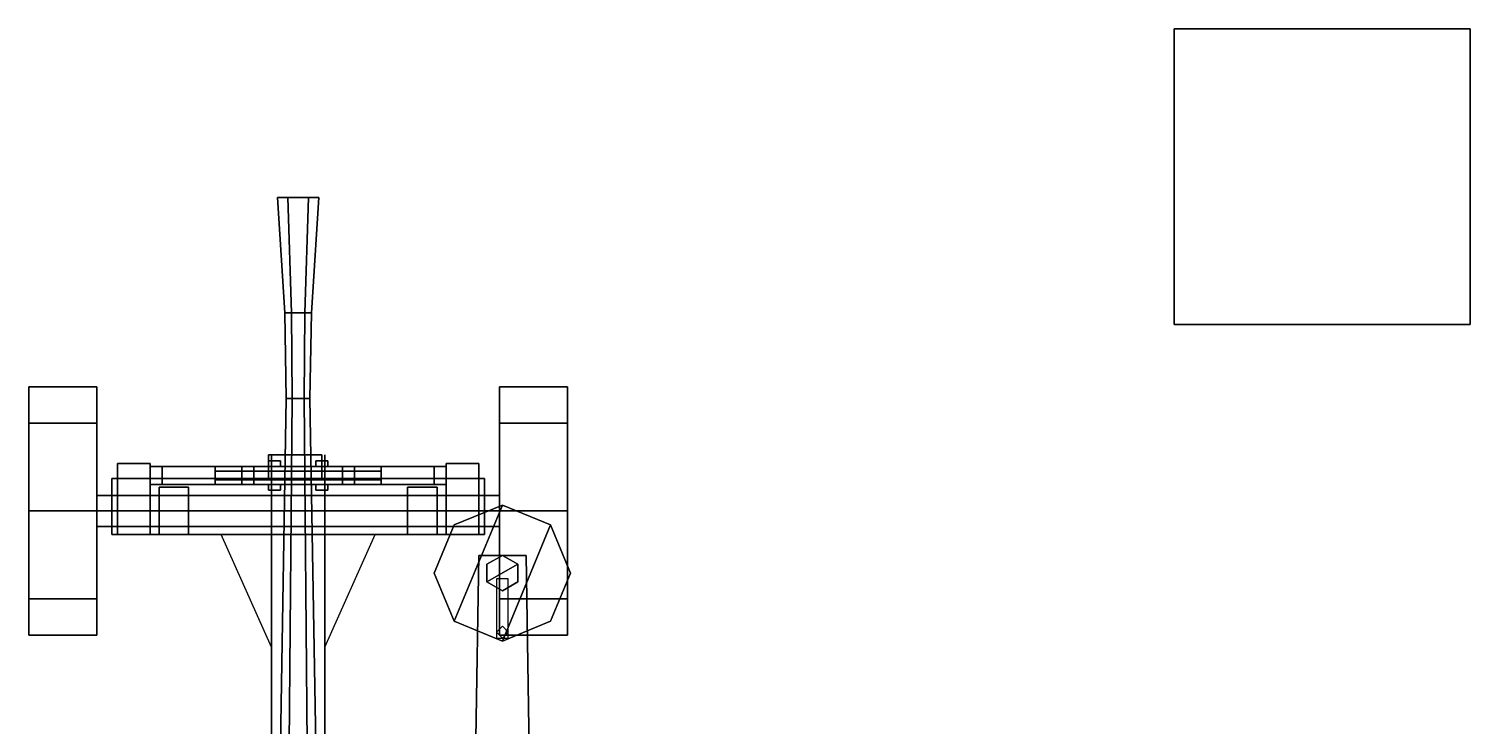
# Model space of a CAD drawing. Header units: millimetres. Extents: x -0.98 to 3.96, y -2.96 to 3.28.
# Drawn here: x -0.91 to 3.96, y 0.922 to 3.28 of the extents above; entities that cross this region are included whole.
import ezdxf

# ---------------------------------------------------------------- set-up
doc = ezdxf.new("R2010")
doc.units = ezdxf.units.MM
for name, color, linetype in [('barrel', 1, 'Continuous'), ('gun_holder', 3, 'Continuous'), ('support', 6, 'Continuous'), ('support2', 5, 'Continuous'), ('wheels', 2, 'Continuous')]:
    doc.layers.add(name, color=color, linetype=linetype)

msp = doc.modelspace()

# ---------------------------------------------------------------- linework, layer by layer
for points in [[(3.96, 3.28, -1.54), (3.96, 3.28, -2.54), (2.96, 3.28, -2.54), (2.96, 3.28, -1.54)], [(3.96, 3.28, -2.54), (3.96, 2.28, -2.54), (2.96, 2.28, -2.54), (2.96, 3.28, -2.54)], [(2.96, 3.28, -2.54), (2.96, 2.28, -2.54), (2.96, 2.28, -1.54), (2.96, 3.28, -1.54)], [(2.96, 3.28, -1.54), (2.96, 2.28, -1.54), (3.96, 2.28, -1.54), (3.96, 3.28, -1.54)], [(3.96, 2.28, -1.54), (3.96, 2.28, -2.54), (3.96, 3.28, -2.54), (3.96, 3.28, -1.54)], [(2.96, 2.28, -1.54), (2.96, 2.28, -2.54), (3.96, 2.28, -2.54), (3.96, 2.28, -1.54)], [(-0.5, 1.81, 0.87), (-0.5, 1.81, 0.76), (-0.61, 1.81, 0.76), (-0.61, 1.81, 0.87)], [(-0.5, 1.57, 0.87), (-0.5, 1.81, 0.87), (-0.61, 1.81, 0.87), (-0.61, 1.57, 0.87)], [(-0.61, 1.81, 0.87), (-0.61, 1.81, 0.76), (-0.61, 1.57, 0.76), (-0.61, 1.57, 0.87)], [(-0.61, 1.76, 0.76), (-0.61, 1.81, 0.76), (-0.5, 1.81, 0.76), (-0.5, 1.76, 0.76)], [(-0.5, 1.57, 0.76), (-0.5, 1.81, 0.76), (-0.5, 1.81, 0.87), (-0.5, 1.57, 0.87)], [(0.08, 1.84, 0.51), (-0.1, 1.84, 0.51), (-0.1, 1.84, 0.76), (0.08, 1.84, 0.76)], [(0.08, 1.76, 0.51), (-0.1, 1.76, 0.51), (-0.1, 1.84, 0.51), (0.08, 1.84, 0.51)], [(0.08, 1.84, 0.76), (-0.1, 1.84, 0.76), (-0.1, 1.76, 0.76), (0.08, 1.76, 0.76)], [(-0.09, -1.71, 0.76), (-0.09, 1.84, 0.76), (-0.09, 1.84, 0.51), (-0.09, -1.71, 0.51)], [(0.09, -1.71, 0.51), (0.09, 1.84, 0.51), (0.09, 1.84, 0.76), (0.09, -1.71, 0.76)], [(0.61, 1.81, 0.87), (0.61, 1.81, 0.76), (0.5, 1.81, 0.76), (0.5, 1.81, 0.87)], [(0.5, 1.76, 0.76), (0.5, 1.81, 0.76), (0.61, 1.81, 0.76), (0.61, 1.76, 0.76)], [(0.5, 1.81, 0.87), (0.5, 1.81, 0.76), (0.5, 1.57, 0.76), (0.5, 1.57, 0.87)], [(0.61, 1.57, 0.87), (0.61, 1.81, 0.87), (0.5, 1.81, 0.87), (0.5, 1.57, 0.87)], [(0.61, 1.57, 0.76), (0.61, 1.81, 0.76), (0.61, 1.81, 0.87), (0.61, 1.57, 0.87)], [(0.63, 1.57, 0.76), (0.63, 1.76, 0.76), (-0.63, 1.76, 0.76), (-0.63, 1.57, 0.76)], [(-0.63, 1.57, 0.76), (-0.63, 1.76, 0.76), (-0.63, 1.76, 0.51), (-0.63, 1.57, 0.51)], [(-0.63, 1.76, 0.51), (0.63, 1.76, 0.51), (0.63, 1.57, 0.51), (-0.63, 1.57, 0.51)], [(-0.63, 1.76, 0.76), (0.63, 1.76, 0.76), (0.63, 1.76, 0.51), (-0.63, 1.76, 0.51)], [(0.63, 1.57, 0.51), (0.63, 1.76, 0.51), (0.63, 1.76, 0.76), (0.63, 1.57, 0.76)], [(-0.47, 1.73, 0.51), (-0.47, 1.73, 0.32), (-0.47, 1.57, 0.32), (-0.47, 1.57, 0.51)], [(-0.37, 1.73, 0.51), (-0.37, 1.73, 0.32), (-0.47, 1.73, 0.32), (-0.47, 1.73, 0.51)], [(-0.47, 1.57, 0.32), (-0.47, 1.73, 0.32), (-0.37, 1.73, 0.32), (-0.37, 1.57, 0.32)], [(-0.37, 1.57, 0.32), (-0.37, 1.73, 0.32), (-0.37, 1.73, 0.51), (-0.37, 1.57, 0.51)], [(0.37, 1.73, 0.51), (0.37, 1.73, 0.32), (0.37, 1.57, 0.32), (0.37, 1.57, 0.51)], [(0.47, 1.73, 0.51), (0.47, 1.73, 0.32), (0.37, 1.73, 0.32), (0.37, 1.73, 0.51)], [(0.37, 1.57, 0.32), (0.37, 1.73, 0.32), (0.47, 1.73, 0.32), (0.47, 1.57, 0.32)], [(0.47, 1.57, 0.32), (0.47, 1.73, 0.32), (0.47, 1.73, 0.51), (0.47, 1.57, 0.51)], [(-0.68, 1.65, 0.35), (-0.68, 1.702, 0.38), (0.68, 1.702, 0.38), (0.68, 1.65, 0.35)], [(-0.68, 1.702, 0.38), (-0.68, 1.702, 0.44), (0.68, 1.702, 0.44), (0.68, 1.702, 0.38)], [(-0.68, 1.702, 0.44), (-0.68, 1.65, 0.47), (0.68, 1.65, 0.47), (0.68, 1.702, 0.44)], [(-0.68, 1.65, 0.47), (-0.68, 1.598, 0.44), (0.68, 1.598, 0.44), (0.68, 1.65, 0.47)], [(-0.68, 1.598, 0.38), (-0.68, 1.65, 0.35), (0.68, 1.65, 0.35), (0.68, 1.598, 0.38)], [(-0.68, 1.598, 0.44), (-0.68, 1.598, 0.38), (0.68, 1.598, 0.38), (0.68, 1.598, 0.44)], [(-0.63, 1.57, 0.51), (0.63, 1.57, 0.51), (0.63, 1.57, 0.76), (-0.63, 1.57, 0.76)], [(-0.61, 1.57, 0.87), (-0.61, 1.57, 0.76), (-0.5, 1.57, 0.76), (-0.5, 1.57, 0.87)], [(-0.47, 1.57, 0.51), (-0.47, 1.57, 0.32), (-0.37, 1.57, 0.32), (-0.37, 1.57, 0.51)], [(-0.26, 1.57, 0.63), (-0.09, 1.57, 0.63), (-0.09, 1.19, 0.63)], [(0.09, 1.57, 0.76), (-0.09, 1.57, 0.76), (-0.09, -1.71, 0.76), (0.09, -1.71, 0.76)], [(-0.09, -1.71, 0.51), (-0.09, 1.57, 0.51), (0.09, 1.57, 0.51), (0.09, -1.71, 0.51)], [(0.26, 1.57, 0.63), (0.09, 1.57, 0.63), (0.09, 1.19, 0.63)], [(0.37, 1.57, 0.51), (0.37, 1.57, 0.32), (0.47, 1.57, 0.32), (0.47, 1.57, 0.51)], [(0.5, 1.57, 0.87), (0.5, 1.57, 0.76), (0.61, 1.57, 0.76), (0.61, 1.57, 0.87)]]:
    msp.add_3dface(points)
at = {"layer": 'barrel'}
for points in [[(-0.045, 2.32, 1.69), (-0.0225, 2.32, 1.729), (-0.035, 2.71, 1.7506), (-0.07, 2.71, 1.69)], [(-0.0225, 2.32, 1.651), (-0.045, 2.32, 1.69), (-0.07, 2.71, 1.69), (-0.035, 2.71, 1.6294)], [(-0.0225, 2.32, 1.729), (0.0225, 2.32, 1.729), (0.035, 2.71, 1.7506), (-0.035, 2.71, 1.7506)], [(0.0225, 2.32, 1.651), (-0.0225, 2.32, 1.651), (-0.035, 2.71, 1.6294), (0.035, 2.71, 1.6294)], [(0.0225, 2.32, 1.729), (0.045, 2.32, 1.69), (0.07, 2.71, 1.69), (0.035, 2.71, 1.7506)], [(0.045, 2.32, 1.69), (0.0225, 2.32, 1.651), (0.035, 2.71, 1.6294), (0.07, 2.71, 1.69)], [(-0.04, 2.03, 1.69), (-0.02, 2.03, 1.7246), (-0.0225, 2.32, 1.729), (-0.045, 2.32, 1.69)], [(-0.02, 2.03, 1.6554), (-0.04, 2.03, 1.69), (-0.045, 2.32, 1.69), (-0.0225, 2.32, 1.651)], [(-0.0225, 2.32, 1.729), (0.0225, 2.32, 1.651), (-0.0225, 2.32, 1.651), (-0.045, 2.32, 1.69)], [(-0.02, 2.03, 1.7246), (0.02, 2.03, 1.7246), (0.0225, 2.32, 1.729), (-0.0225, 2.32, 1.729)], [(0.02, 2.03, 1.6554), (-0.02, 2.03, 1.6554), (-0.0225, 2.32, 1.651), (0.0225, 2.32, 1.651)], [(0.0225, 2.32, 1.729), (0.045, 2.32, 1.69), (0.0225, 2.32, 1.651), (-0.0225, 2.32, 1.729)], [(0.02, 2.03, 1.7246), (0.04, 2.03, 1.69), (0.045, 2.32, 1.69), (0.0225, 2.32, 1.729)], [(0.04, 2.03, 1.69), (0.02, 2.03, 1.6554), (0.0225, 2.32, 1.651), (0.045, 2.32, 1.69)], [(-0.06, 0.86, 1.69), (-0.03, 0.86, 1.742), (-0.02, 2.03, 1.7246), (-0.04, 2.03, 1.69)], [(-0.03, 0.86, 1.638), (-0.06, 0.86, 1.69), (-0.04, 2.03, 1.69), (-0.02, 2.03, 1.6554)], [(-0.03, 0.86, 1.742), (0.03, 0.86, 1.742), (0.02, 2.03, 1.7246), (-0.02, 2.03, 1.7246)], [(0.03, 0.86, 1.638), (-0.03, 0.86, 1.638), (-0.02, 2.03, 1.6554), (0.02, 2.03, 1.6554)], [(0.03, 0.86, 1.742), (0.06, 0.86, 1.69), (0.04, 2.03, 1.69), (0.02, 2.03, 1.7246)], [(0.06, 0.86, 1.69), (0.03, 0.86, 1.638), (0.02, 2.03, 1.6554), (0.04, 2.03, 1.69)]]:
    msp.add_3dface(points, dxfattribs=at)
at = {"layer": 'gun_holder'}
for points in [[(-0.06, 1.82, 1.78), (-0.06, 1.82, 1.37), (-0.1, 1.82, 1.37), (-0.1, 1.82, 1.78)], [(-0.1, 1.82, 1.37), (-0.1, 1.8, 1.37), (-0.1, 1.8, 1.78), (-0.1, 1.82, 1.78)], [(-0.06, 1.82, 1.37), (-0.06, 1.8, 1.37), (-0.1, 1.8, 1.37), (-0.1, 1.82, 1.37)], [(-0.1, 1.82, 1.78), (-0.1, 1.8, 1.78), (-0.06, 1.8, 1.78), (-0.06, 1.82, 1.78)], [(-0.06, 1.8, 1.78), (-0.06, 1.8, 1.37), (-0.06, 1.82, 1.37), (-0.06, 1.82, 1.78)], [(0.1, 1.82, 1.78), (0.1, 1.82, 1.37), (0.06, 1.82, 1.37), (0.06, 1.82, 1.78)], [(0.06, 1.82, 1.37), (0.06, 1.8, 1.37), (0.06, 1.8, 1.78), (0.06, 1.82, 1.78)], [(0.1, 1.82, 1.37), (0.1, 1.8, 1.37), (0.06, 1.8, 1.37), (0.06, 1.82, 1.37)], [(0.06, 1.82, 1.78), (0.06, 1.8, 1.78), (0.1, 1.8, 1.78), (0.1, 1.82, 1.78)], [(0.1, 1.8, 1.78), (0.1, 1.8, 1.37), (0.1, 1.82, 1.37), (0.1, 1.82, 1.78)], [(-0.19, 1.8, 1.41), (-0.5, 1.8, 0.77), (-0.5, 1.74, 0.77), (-0.19, 1.74, 1.41)], [(-0.15, 1.8, 1.41), (-0.46, 1.8, 0.77), (-0.5, 1.8, 0.77), (-0.19, 1.8, 1.41)], [(-0.5, 1.74, 0.77), (-0.5, 1.8, 0.77), (-0.46, 1.8, 0.77), (-0.46, 1.74, 0.77)], [(-0.46, 1.74, 0.77), (-0.46, 1.8, 0.77), (-0.15, 1.8, 1.41), (-0.15, 1.74, 1.41)], [(-0.28, 1.8, 1.37), (-0.28, 1.785, 1.396), (0.28, 1.785, 1.396), (0.28, 1.8, 1.37)], [(-0.28, 1.785, 1.344), (-0.28, 1.8, 1.37), (0.28, 1.8, 1.37), (0.28, 1.785, 1.344)], [(-0.28, 1.8, 1.37), (-0.28, 1.74, 1.37), (-0.28, 1.755, 1.396), (-0.28, 1.785, 1.396)], [(-0.28, 1.785, 1.344), (-0.28, 1.755, 1.344), (-0.28, 1.74, 1.37), (-0.28, 1.8, 1.37)], [(-0.28, 1.785, 1.396), (-0.28, 1.755, 1.396), (0.28, 1.755, 1.396), (0.28, 1.785, 1.396)], [(-0.28, 1.755, 1.344), (-0.28, 1.785, 1.344), (0.28, 1.785, 1.344), (0.28, 1.755, 1.344)], [(-0.28, 1.755, 1.396), (-0.28, 1.74, 1.37), (0.28, 1.74, 1.37), (0.28, 1.755, 1.396)], [(-0.28, 1.74, 1.37), (-0.28, 1.755, 1.344), (0.28, 1.755, 1.344), (0.28, 1.74, 1.37)], [(-0.15, 1.74, 1.41), (-0.15, 1.8, 1.41), (-0.19, 1.8, 1.41), (-0.19, 1.74, 1.41)], [(-0.1, 1.8, 1.78), (-0.1, 1.8, 1.37), (-0.06, 1.8, 1.37), (-0.06, 1.8, 1.78)], [(0.06, 1.8, 1.78), (0.06, 1.8, 1.37), (0.1, 1.8, 1.37), (0.1, 1.8, 1.78)], [(0.19, 1.8, 1.41), (0.5, 1.8, 0.77), (0.46, 1.8, 0.77), (0.15, 1.8, 1.41)], [(0.46, 1.8, 0.77), (0.46, 1.74, 0.77), (0.15, 1.74, 1.41), (0.15, 1.8, 1.41)], [(0.15, 1.8, 1.41), (0.15, 1.74, 1.41), (0.19, 1.74, 1.41), (0.19, 1.8, 1.41)], [(0.19, 1.74, 1.41), (0.5, 1.74, 0.77), (0.5, 1.8, 0.77), (0.19, 1.8, 1.41)], [(0.28, 1.785, 1.396), (0.28, 1.755, 1.396), (0.28, 1.74, 1.37), (0.28, 1.8, 1.37)], [(0.28, 1.8, 1.37), (0.28, 1.74, 1.37), (0.28, 1.755, 1.344), (0.28, 1.785, 1.344)], [(0.5, 1.8, 0.77), (0.5, 1.74, 0.77), (0.46, 1.74, 0.77), (0.46, 1.8, 0.77)], [(-0.19, 1.74, 1.41), (-0.5, 1.74, 0.77), (-0.46, 1.74, 0.77), (-0.15, 1.74, 1.41)], [(-0.06, 1.74, 1.78), (-0.06, 1.74, 1.37), (-0.1, 1.74, 1.37), (-0.1, 1.74, 1.78)], [(-0.1, 1.74, 1.37), (-0.1, 1.72, 1.37), (-0.1, 1.72, 1.78), (-0.1, 1.74, 1.78)], [(-0.06, 1.74, 1.37), (-0.06, 1.72, 1.37), (-0.1, 1.72, 1.37), (-0.1, 1.74, 1.37)], [(-0.1, 1.74, 1.78), (-0.1, 1.72, 1.78), (-0.06, 1.72, 1.78), (-0.06, 1.74, 1.78)], [(-0.1, 1.72, 1.78), (-0.1, 1.72, 1.37), (-0.06, 1.72, 1.37), (-0.06, 1.72, 1.78)], [(-0.06, 1.72, 1.78), (-0.06, 1.72, 1.37), (-0.06, 1.74, 1.37), (-0.06, 1.74, 1.78)], [(0.1, 1.74, 1.78), (0.1, 1.74, 1.37), (0.06, 1.74, 1.37), (0.06, 1.74, 1.78)], [(0.06, 1.74, 1.37), (0.06, 1.72, 1.37), (0.06, 1.72, 1.78), (0.06, 1.74, 1.78)], [(0.1, 1.74, 1.37), (0.1, 1.72, 1.37), (0.06, 1.72, 1.37), (0.06, 1.74, 1.37)], [(0.06, 1.74, 1.78), (0.06, 1.72, 1.78), (0.1, 1.72, 1.78), (0.1, 1.74, 1.78)], [(0.06, 1.72, 1.78), (0.06, 1.72, 1.37), (0.1, 1.72, 1.37), (0.1, 1.72, 1.78)], [(0.1, 1.72, 1.78), (0.1, 1.72, 1.37), (0.1, 1.74, 1.37), (0.1, 1.74, 1.78)], [(0.15, 1.74, 1.41), (0.46, 1.74, 0.77), (0.5, 1.74, 0.77), (0.19, 1.74, 1.41)]]:
    msp.add_3dface(points, dxfattribs=at)
at = {"layer": 'support'}
for points in [[(0.46, 1.44, 0.48), (0.5274, 1.6026, 0.48), (0.69, 1.67, 0.48), (0.5274, 1.2774, 0.48)], [(0.5274, 1.2774, 0.52), (0.69, 1.67, 0.52), (0.5274, 1.6026, 0.52), (0.46, 1.44, 0.52)], [(0.5274, 1.2774, 0.48), (0.69, 1.67, 0.48), (0.8526, 1.6026, 0.48), (0.69, 1.21, 0.48)], [(0.69, 1.21, 0.52), (0.8526, 1.6026, 0.52), (0.69, 1.67, 0.52), (0.5274, 1.2774, 0.52)], [(0.69, 1.67, 0.48), (0.5274, 1.6026, 0.48), (0.5274, 1.6026, 0.52), (0.69, 1.67, 0.52)], [(0.8526, 1.6026, 0.48), (0.69, 1.67, 0.48), (0.69, 1.67, 0.52), (0.8526, 1.6026, 0.52)], [(0.5274, 1.6026, 0.48), (0.46, 1.44, 0.48), (0.46, 1.44, 0.52), (0.5274, 1.6026, 0.52)], [(0.69, 1.21, 0.48), (0.8526, 1.6026, 0.48), (0.92, 1.44, 0.48), (0.8526, 1.2774, 0.48)], [(0.8526, 1.2774, 0.52), (0.92, 1.44, 0.52), (0.8526, 1.6026, 0.52), (0.69, 1.21, 0.52)], [(0.92, 1.44, 0.48), (0.8526, 1.6026, 0.48), (0.8526, 1.6026, 0.52), (0.92, 1.44, 0.52)], [(0.638, 1.41, 0.93), (0.742, 1.47, 0.93), (0.69, 1.5, 0.93), (0.638, 1.47, 0.93)], [(0.69, 1.5, 0.52), (0.638, 1.47, 0.52), (0.638, 1.47, 0.93), (0.69, 1.5, 0.93)], [(0.69, 1.38, 0.93), (0.742, 1.41, 0.93), (0.742, 1.47, 0.93), (0.638, 1.41, 0.93)], [(0.638, 1.47, 0.52), (0.638, 1.41, 0.52), (0.638, 1.41, 0.93), (0.638, 1.47, 0.93)], [(0.742, 1.47, 0.52), (0.69, 1.5, 0.52), (0.69, 1.5, 0.93), (0.742, 1.47, 0.93)], [(0.742, 1.41, 0.52), (0.742, 1.47, 0.52), (0.742, 1.47, 0.93), (0.742, 1.41, 0.93)], [(0.46, 1.44, 0.48), (0.5274, 1.2774, 0.48), (0.5274, 1.2774, 0.52), (0.46, 1.44, 0.52)], [(0.67, 1.22, 0.93), (0.71, 1.22, 0.93), (0.71, 1.42, 0.93), (0.67, 1.42, 0.93)], [(0.8526, 1.2774, 0.48), (0.92, 1.44, 0.48), (0.92, 1.44, 0.52), (0.8526, 1.2774, 0.52)], [(0.638, 1.41, 0.52), (0.69, 1.38, 0.52), (0.69, 1.38, 0.93), (0.638, 1.41, 0.93)], [(0.69, 1.38, 0.52), (0.742, 1.41, 0.52), (0.742, 1.41, 0.93), (0.69, 1.38, 0.93)], [(0.5274, 1.2774, 0.48), (0.69, 1.21, 0.48), (0.69, 1.21, 0.52), (0.5274, 1.2774, 0.52)], [(0.69, 1.21, 0.48), (0.8526, 1.2774, 0.48), (0.8526, 1.2774, 0.52), (0.69, 1.21, 0.52)], [(0.69, 1.22, 1.03), (0.71, 1.24, 1.03), (0.69, 1.26, 1.03), (0.67, 1.24, 1.03)], [(0.69, 1.26, 0.93), (0.67, 1.24, 0.93), (0.67, 1.24, 1.03), (0.69, 1.26, 1.03)], [(0.67, 1.24, 0.93), (0.69, 1.22, 0.93), (0.69, 1.22, 1.03), (0.67, 1.24, 1.03)], [(0.71, 1.24, 0.93), (0.69, 1.26, 0.93), (0.69, 1.26, 1.03), (0.71, 1.24, 1.03)], [(0.69, 1.22, 0.93), (0.71, 1.24, 0.93), (0.71, 1.24, 1.03), (0.69, 1.22, 1.03)]]:
    msp.add_3dface(points, dxfattribs=at)
at = {"layer": 'support2'}
for points in [[(0.77, 1.5, 0.76), (0.61, 1.5, 0.76), (0.59, 0.26, 0.76), (0.79, 0.26, 0.76)], [(0.59, 0.26, 0.51), (0.61, 1.5, 0.51), (0.77, 1.5, 0.51), (0.79, 0.26, 0.51)], [(0.59, 0.26, 0.76), (0.61, 1.5, 0.76), (0.61, 1.5, 0.51), (0.59, 0.26, 0.51)], [(0.77, 1.5, 0.51), (0.61, 1.5, 0.51), (0.61, 1.5, 0.76), (0.77, 1.5, 0.76)], [(0.79, 0.26, 0.51), (0.77, 1.5, 0.51), (0.77, 1.5, 0.76), (0.79, 0.26, 0.76)]]:
    msp.add_3dface(points, dxfattribs=at)
at = {"layer": 'wheels'}
for points in [[(-0.91, 2.07, 0.41), (-0.91, 1.947, 0.707), (-0.68, 1.947, 0.707), (-0.68, 2.07, 0.41)], [(-0.91, 1.947, 0.113), (-0.91, 1.65, 0.83), (-0.91, 1.947, 0.707), (-0.91, 2.07, 0.41)], [(-0.91, 1.947, 0.113), (-0.91, 2.07, 0.41), (-0.68, 2.07, 0.41), (-0.68, 1.947, 0.113)], [(-0.68, 1.947, 0.707), (-0.68, 1.65, 0.83), (-0.68, 1.353, 0.707), (-0.68, 2.07, 0.41)], [(-0.68, 2.07, 0.41), (-0.68, 1.353, 0.707), (-0.68, 1.23, 0.41), (-0.68, 1.947, 0.113)], [(0.68, 1.947, 0.113), (0.68, 1.65, 0.83), (0.68, 1.947, 0.707), (0.68, 2.07, 0.41)], [(0.68, 2.07, 0.41), (0.68, 1.947, 0.707), (0.91, 1.947, 0.707), (0.91, 2.07, 0.41)], [(0.68, 1.947, 0.113), (0.68, 2.07, 0.41), (0.91, 2.07, 0.41), (0.91, 1.947, 0.113)], [(0.91, 2.07, 0.41), (0.91, 1.353, 0.707), (0.91, 1.23, 0.41), (0.91, 1.947, 0.113)], [(0.91, 1.947, 0.707), (0.91, 1.65, 0.83), (0.91, 1.353, 0.707), (0.91, 2.07, 0.41)], [(-0.91, 1.65, -0.01), (-0.91, 1.353, 0.707), (-0.91, 1.65, 0.83), (-0.91, 1.947, 0.113)], [(-0.91, 1.65, -0.01), (-0.91, 1.947, 0.113), (-0.68, 1.947, 0.113), (-0.68, 1.65, -0.01)], [(-0.91, 1.947, 0.707), (-0.91, 1.65, 0.83), (-0.68, 1.65, 0.83), (-0.68, 1.947, 0.707)], [(-0.68, 1.947, 0.113), (-0.68, 1.23, 0.41), (-0.68, 1.353, 0.113), (-0.68, 1.65, -0.01)], [(0.68, 1.65, -0.01), (0.68, 1.353, 0.707), (0.68, 1.65, 0.83), (0.68, 1.947, 0.113)], [(0.68, 1.65, -0.01), (0.68, 1.947, 0.113), (0.91, 1.947, 0.113), (0.91, 1.65, -0.01)], [(0.68, 1.947, 0.707), (0.68, 1.65, 0.83), (0.91, 1.65, 0.83), (0.91, 1.947, 0.707)], [(0.91, 1.947, 0.113), (0.91, 1.23, 0.41), (0.91, 1.353, 0.113), (0.91, 1.65, -0.01)], [(-0.91, 1.353, 0.113), (-0.91, 1.23, 0.41), (-0.91, 1.353, 0.707), (-0.91, 1.65, -0.01)], [(-0.91, 1.353, 0.113), (-0.91, 1.65, -0.01), (-0.68, 1.65, -0.01), (-0.68, 1.353, 0.113)], [(-0.91, 1.65, 0.83), (-0.91, 1.353, 0.707), (-0.68, 1.353, 0.707), (-0.68, 1.65, 0.83)], [(0.68, 1.353, 0.113), (0.68, 1.23, 0.41), (0.68, 1.353, 0.707), (0.68, 1.65, -0.01)], [(0.68, 1.353, 0.113), (0.68, 1.65, -0.01), (0.91, 1.65, -0.01), (0.91, 1.353, 0.113)], [(0.68, 1.65, 0.83), (0.68, 1.353, 0.707), (0.91, 1.353, 0.707), (0.91, 1.65, 0.83)], [(-0.91, 1.353, 0.707), (-0.91, 1.23, 0.41), (-0.68, 1.23, 0.41), (-0.68, 1.353, 0.707)], [(-0.91, 1.23, 0.41), (-0.91, 1.353, 0.113), (-0.68, 1.353, 0.113), (-0.68, 1.23, 0.41)], [(0.68, 1.353, 0.707), (0.68, 1.23, 0.41), (0.91, 1.23, 0.41), (0.91, 1.353, 0.707)], [(0.68, 1.23, 0.41), (0.68, 1.353, 0.113), (0.91, 1.353, 0.113), (0.91, 1.23, 0.41)]]:
    msp.add_3dface(points, dxfattribs=at)

doc.saveas('drawing.dxf')
